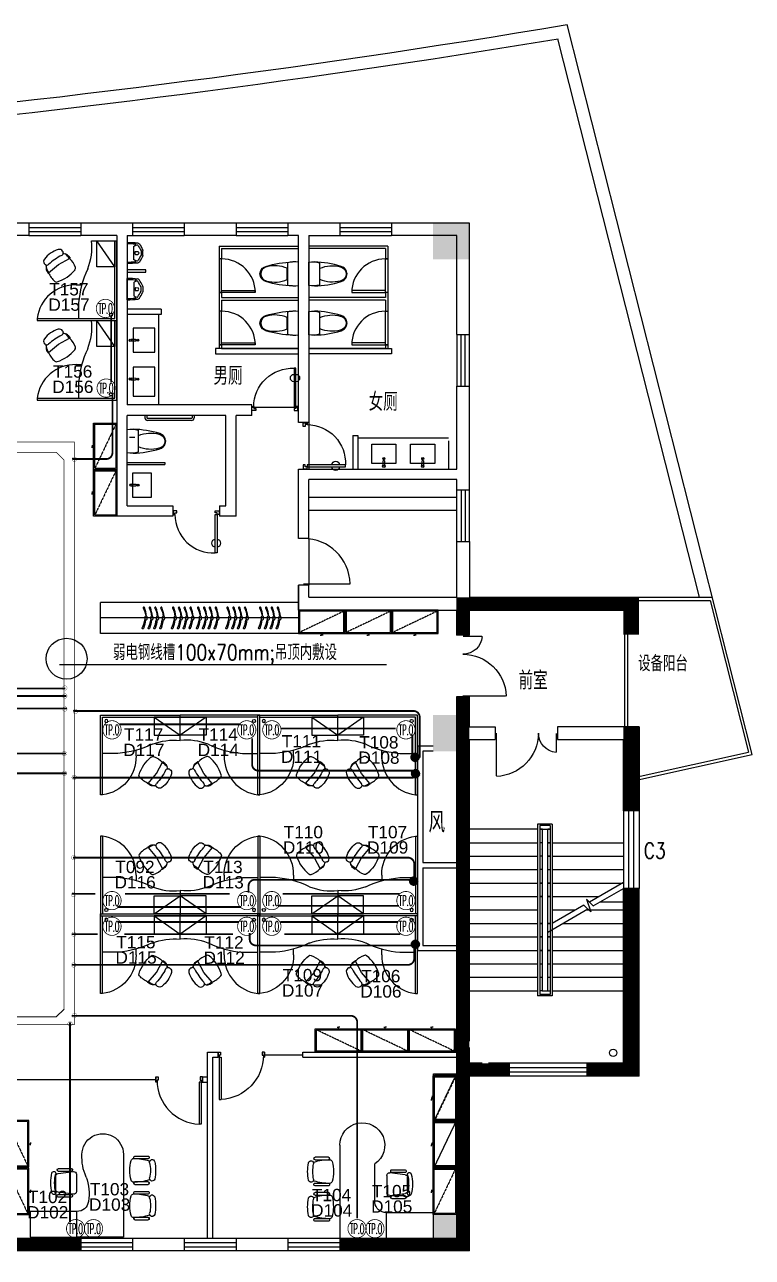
# Model space of a CAD drawing. Header units: millimetres. Extents: x 837 to 93978, y 508 to 34543.
# Drawn here: x 76286 to 93978, y 1707 to 31709 of the extents above; entities that cross this region are included whole.
import ezdxf
from ezdxf.enums import TextEntityAlignment as Align

# ---------------------------------------------------------------- set-up
doc = ezdxf.new("R2010")
doc.units = ezdxf.units.MM
doc.linetypes.add('ACAD_ISO04W100', pattern=[30.5, 24, -3, 0.5, -3])
doc.linetypes.add('DASH', pattern=[0.35, 0.25, -0.1])
for name, color, linetype in [('B-DESK', 8, 'Continuous'), ('F-fur', 8, 'Continuous'), ('PDS-V', 3, 'Continuous'), ('WINDOW', 8, 'Continuous'), ('WINDOW_TEXT', 8, 'Continuous'), ('图层1', 8, 'Continuous'), ('图层2', 8, 'Continuous'), ('图层4', 8, 'Continuous'), ('电气设备', 4, 'Continuous'), ('电气连接线', 4, 'Continuous')]:
    doc.layers.add(name, color=color, linetype=linetype)
doc.styles.add('-宋体', font='romanc.shx', dxfattribs={"width": 0.8, "bigfont": 'hzfs3.shx'})
doc.styles.add('ARIAL', font='ARIAL.TTF')
doc.styles.add('IDQSTYLE', font='romanc.shx', dxfattribs={"width": 0.7, "bigfont": 'hzfs3.shx'})
doc.styles.add('SIMPLEX', font='SIMPLEX.SHX')

# ---------------------------------------------------------------- blocks, each defined once
blk = doc.blocks.new('A$C63C96F4B')
at = {"layer": '图层1'}
for p in [(424, 480), (450, 450), (476, 480)]:
    blk.add_line(p, (450, 480), dxfattribs=at)
at = {"layer": '图层1', "color": 8, "linetype": 'DASH', "ltscale": 0.5}
blk.add_line((880, 20), (20, 430), dxfattribs=at)
at = {"layer": '图层1'}
blk.add_lwpolyline([(0, 450), (900, 450), (900, 0), (0, 0)], close=True, dxfattribs=at)
at = {"layer": '图层1', "color": 8, "linetype": 'DASH', "ltscale": 0.5}
blk.add_lwpolyline([(20, 430), (880, 430), (880, 20), (20, 20)], close=True, dxfattribs=at)
blk = doc.blocks.new('A$C2497704E')
at = {"layer": '图层2'}
blk.add_blockref('A$C63C96F4B', (0, 0), dxfattribs=at)
blk = doc.blocks.new('A$C10FB1B64')
at = {"layer": 'F-fur'}
for p, q in [((40, 1540), (0, 1540)), ((0, 1540), (0, 0)), ((40, 1540), (40, 40)), ((965, 1360), (916, 1325)), ((921, 1319), (1083, 1131)), ((1083, 1131), (1199, 913)), ((340, 740), (40, 740)), ((690, 790), (690, 681)), ((1254, 939), (1203, 906)), ((1540, 490), (1540, 0)), ((1040, 40), (1540, 390)), ((40, 40), (1540, 40)), ((0, 0), (1540, 0))]:
    blk.add_line(p, q, dxfattribs=at)
blk.add_lwpolyline([(1540, 390), (1540, 40), (1040, 40), (1040, 390)], close=True, dxfattribs=at)
blk.add_circle((115, 115), 30, dxfattribs=at)
for centre, radius, start, end in [((-52, 804), 742, 358.9358, 82.8929), ((227, -991), 1734, 63.6429, 86.2684), ((1422, 1658), 1174, 248.814, 275.7904)]:
    blk.add_arc(centre, radius, start, end, dxfattribs=at)
for centre, major_axis, start_param, end_param in [((787, 1169), (-30.2, 30.2), 0.086926, 1.163311), ((1079, 927), (-298, 298), -0.403049, 0.092097), ((923, 1322), (-5.14, 5.14), 0.308697, 1.430486), ((926, 1301), (-12.5, 12.5), -1.301454, -0.54503), ((1063, 1191), (-127, 127), -0.635982, 0.056251), ((1020, 1195), (-123, 123), -0.963916, -0.461556), ((1058, 1386), (14.8, 14.8), 3.597668, 3.80544), ((1055, 1390), (-17.6, 17.6), 2.376726, 2.802782), ((1050, 1406), (-29.2, 29.2), 2.757139, 3.432729), ((1121, 1355), (-35.2, 35.2), 0.395613, 1.540845), ((161, 500), (874, 874), 5.972474, 6.224567), ((1082, 1390), (-3.92, 3.92), 3.282962, 4.531988), ((1144, 1341), (-53.3, 53.3), -0.160476, 0.062201), ((1143, 1336), (55.9, 55.9), 0.164484, 1.361381), ((835, 962), (399, 399), 5.806759, 6.390282), ((1438, 1374), (-513, 513), 1.094972, 1.677291), ((1131, 1091), (127, 127), 4.286808, 4.979041), ((1120, 1050), (-123, 123), 3.233819, 3.736179), ((1305, 1086), (-35.2, 35.2), 1.231418, 2.37665), ((1312, 1016), (14.8, 14.8), 2.108416, 2.316187), ((1315, 1012), (17.6, 17.6), 1.540277, 1.966334), ((1327, 1001), (-29.2, 29.2), -0.660466, 0.015124), ((1324, 1037), (3.92, 3.92), 6.094257, 7.343283), ((1301, 1112), (-53.3, 53.3), 2.710062, 2.932738), ((1296, 1113), (-55.9, 55.9), 2.981679, 4.178576), ((1012, 842), (30.2, 30.2), 3.179511, 4.25637), ((891, 1201), (-298, 298), 2.680166, 3.175312), ((1203, 913), (-5.14, 5.14), 1.341777, 2.463566), ((1185, 923), (12.5, 12.5), 4.888089, 5.644514)]:
    blk.add_ellipse(centre, major_axis=major_axis, ratio=1, start_param=start_param, end_param=end_param, dxfattribs=at)
blk = doc.blocks.new('A$C5CB8435B')
at = {"layer": '图层1'}
for p, q in [((1799, 1801), (1800, 1)), ((1123, 694), (1122, 1441)), ((1998, 1538), (1998, 1548)), ((2018, 1568), (2278, 1568)), ((2278, 1518), (2018, 1518)), ((2298, 1548), (2298, 1538)), ((518, 1305), (518, 1295)), ((537, 1231), (837, 1268)), ((798, 1325), (538, 1325)), ((538, 1275), (798, 1275)), ((818, 1295), (818, 1305)), ((893, 1219), (893, 882)), ((493, 919), (493, 1181)), ((1998, 1048), (1998, 1038)), ((2278, 1068), (2018, 1068)), ((2018, 1018), (2278, 1018)), ((2298, 1038), (2298, 1048)), ((518, 795), (518, 805)), ((837, 832), (537, 870)), ((538, 825), (798, 825)), ((798, 775), (538, 775)), ((818, 805), (818, 795)), ((1998, 855), (1998, 865)), ((2018, 885), (2278, 885)), ((2278, 835), (2018, 835)), ((2298, 865), (2298, 855)), ((900, 501), (0, 500)), ((0, 500), (0, 0)), ((900, 1), (900, 501)), ((900, 1), (900, 501)), ((900, 1), (900, 501)), ((1999, 365), (1999, 355)), ((2279, 385), (2019, 385)), ((2019, 335), (2279, 335)), ((2299, 355), (2299, 365)), ((0, 0), (900, 1)), ((1800, 1), (900, 1))]:
    blk.add_line(p, q, dxfattribs=at)
for centre, radius, start, end in [((1365, 1801), 434, 0, 235.9859), ((2698, 1293), 775, 165.7287, 194.3399), ((1996, 1472), 50, 91.1076, 165.7287), ((2012, 603), 919, 72.0105, 91.1076), ((2018, 1548), 20, 90.0343, 180.0343), ((2018, 1538), 20, 180.0343, 270.0343), ((2278, 1548), 20, 0.0343, 90.0343), ((2278, 1538), 20, 270.0343, 0.0343), ((2281, 1429), 50, 56.9117, 72.0105), ((2354, 1450), 50, 12.1695, 192.1695), ((1620, 1292), 700, 347.8991, 12.1695), ((1620, 1292), 800, 347.8991, 12.1695), ((1171, 1051), 775, 165.5568, 194.5118), ((457, 1235), 37.5, 345.5568, 165.5568), ((1171, 1051), 700, 165.5568, 194.5118), ((543, 1181), 50, 97.1593, 180.0343), ((538, 1305), 20, 90.0343, 180.0343), ((538, 1295), 20, 180.0343, 270.0343), ((798, 1305), 20, 0.0343, 90.0343), ((798, 1295), 20, 270.0343, 0.0343), ((843, 1219), 50, 0.0343, 97.1593), ((1996, 1113), 50, 194.3399, 268.9611), ((2011, 1983), 919, 268.9611, 288.0581), ((2018, 1048), 20, 90.0343, 180.0343), ((2018, 1038), 20, 180.0343, 270.0343), ((2278, 1048), 20, 0.0343, 90.0343), ((2278, 1038), 20, 270.0343, 0.0343), ((2281, 1156), 50, 288.0581, 303.1569), ((2354, 1135), 50, 167.8991, 347.8991), ((457, 866), 37.5, 194.5118, 14.5118), ((543, 919), 50, 180.0343, 262.9093), ((538, 805), 20, 90.0343, 180.0343), ((538, 795), 20, 180.0343, 270.0343), ((798, 805), 20, 0.0343, 90.0343), ((798, 795), 20, 270.0343, 0.0343), ((843, 882), 50, 262.9093, 0.0343), ((2699, 610), 775, 165.7287, 194.3399), ((1996, 789), 50, 91.1076, 165.7287), ((2013, -80), 919, 72.0105, 91.1076), ((2018, 865), 20, 90.0343, 180.0343), ((2018, 855), 20, 180.0343, 270.0343), ((2278, 865), 20, 0.0343, 90.0343), ((2278, 855), 20, 270.0343, 0.0343), ((2281, 747), 50, 56.9117, 72.0105), ((2354, 768), 50, 12.1695, 192.1695), ((1621, 610), 700, 347.8991, 12.1695), ((1621, 610), 800, 347.8991, 12.1695), ((910, 714), 214, 267.2845, 354.4997), ((1996, 431), 50, 194.3399, 268.9611), ((2012, 1300), 919, 268.9611, 288.0581), ((2019, 365), 20, 90.0343, 180.0343), ((2019, 355), 20, 180.0343, 270.0343), ((2279, 365), 20, 0.0343, 90.0343), ((2279, 355), 20, 270.0343, 0.0343), ((2281, 473), 50, 288.0581, 303.1569), ((2354, 452), 50, 167.8991, 347.8991)]:
    blk.add_arc(centre, radius, start, end, dxfattribs=at)
blk = doc.blocks.new('A$C49FA00D0')
at = {"layer": '图层4'}
for p, q in [((22, 100), (22, 915)), ((22, 915), (62, 915)), ((62, 100), (62, 914)), ((22, 100), (62, 100))]:
    blk.add_line(p, q, dxfattribs=at)
for points in [[(0, 0), (45, 0), (45, 60), (22, 60), (22, 100), (0, 100), (0, 0), (0, 100)], [(900, 0), (855, 0), (855, 60), (877, 60), (877, 100), (900, 100), (900, 0), (900, 100)]]:
    blk.add_lwpolyline(points, close=True, dxfattribs=at)
at = {"layer": '图层4', "color": 8}
blk.add_arc((22, 60), 855, 0, 87.3185, dxfattribs=at)
blk = doc.blocks.new('A$C170833A6')
at = {"layer": '图层1'}
for p, q in [((1500, 1503), (1501, 2403)), ((1501, 2403), (2001, 2403)), ((2001, 2403), (2000, 1503)), ((1082, 1910), (820, 1910)), ((676, 1605), (676, 1865)), ((696, 1885), (706, 1885)), ((726, 1865), (726, 1605)), ((770, 1866), (733, 1566)), ((1169, 1566), (1131, 1866)), ((1176, 1865), (1176, 1605)), ((1206, 1885), (1196, 1885)), ((1226, 1605), (1226, 1865)), ((706, 1585), (696, 1585)), ((782, 1510), (1119, 1510)), ((1196, 1585), (1206, 1585)), ((2000, 1503), (1500, 1503)), ((2000, 1503), (1500, 1503)), ((2000, 1503), (1500, 1503)), ((2000, 603), (2000, 1503)), ((400, 604), (2000, 603)), ((433, 385), (433, 125)), ((463, 405), (453, 405)), ((483, 125), (483, 385)), ((933, 125), (933, 385)), ((953, 405), (963, 405)), ((983, 385), (983, 125)), ((1116, 385), (1116, 125)), ((1146, 405), (1136, 405)), ((1166, 125), (1166, 385)), ((1616, 124), (1616, 384)), ((1636, 404), (1646, 404)), ((1666, 384), (1666, 124)), ((453, 105), (463, 105)), ((963, 105), (953, 105)), ((1136, 105), (1146, 105)), ((1646, 104), (1636, 104))]:
    blk.add_line(p, q, dxfattribs=at)
for centre, radius, start, end in [((766, 1946), 37.5, 104.4432, 284.4432), ((950, 1232), 775, 75.4882, 104.4432), ((820, 1860), 50, 89.9657, 172.8407), ((950, 1232), 700, 75.4882, 104.4432), ((1082, 1860), 50, 7.0907, 89.9657), ((1135, 1946), 37.5, 255.4882, 75.4882), ((696, 1865), 20, 89.9657, 179.9657), ((706, 1865), 20, 359.9657, 89.9657), ((1196, 1865), 20, 89.9657, 179.9657), ((1206, 1865), 20, 359.9657, 89.9657), ((696, 1605), 20, 179.9657, 269.9657), ((706, 1605), 20, 269.9657, 359.9657), ((782, 1560), 50, 172.8407, 269.9657), ((1119, 1560), 50, 269.9657, 7.0907), ((1196, 1605), 20, 179.9657, 269.9657), ((1206, 1605), 20, 269.9657, 359.9657), ((1287, 1493), 214, 275.5003, 2.7155), ((400, 1004), 400, 89.9657, 269.9657), ((447, 421), 984, 66.6557, 92.7458), ((1153, 2160), 894, 249.3345, 279.9673), ((708, -295), 775, 75.6601, 104.2713), ((1391, -296), 775, 75.6601, 104.2713), ((453, 385), 20, 89.9657, 179.9657), ((463, 385), 20, 359.9657, 89.9657), ((529, 407), 50, 104.2713, 178.8924), ((1398, 391), 919, 178.8924, 197.9895), ((18, 392), 919, 341.9419, 1.0389), ((887, 407), 50, 1.0389, 75.6601), ((953, 385), 20, 89.9657, 179.9657), ((963, 385), 20, 359.9657, 89.9657), ((1136, 385), 20, 89.9657, 179.9657), ((1146, 385), 20, 359.9657, 89.9657), ((1212, 407), 50, 104.2713, 178.8924), ((2081, 390), 919, 178.8924, 197.9895), ((701, 391), 919, 341.9419, 1.0389), ((1570, 407), 50, 1.0389, 75.6601), ((1636, 384), 20, 89.9657, 179.9657), ((1646, 384), 20, 359.9657, 89.9657), ((453, 125), 20, 179.9657, 269.9657), ((463, 125), 20, 269.9657, 359.9657), ((550, 49), 50, 77.8305, 257.8305), ((572, 122), 50, 197.9895, 213.0883), ((709, 783), 800, 257.8305, 282.1009), ((709, 783), 700, 257.8305, 282.1009), ((866, 49), 50, 282.1009, 102.1009), ((845, 122), 50, 326.8431, 341.9419), ((953, 125), 20, 179.9657, 269.9657), ((963, 125), 20, 269.9657, 359.9657), ((1136, 125), 20, 179.9657, 269.9657), ((1146, 125), 20, 269.9657, 359.9657), ((1233, 49), 50, 77.8305, 257.8305), ((1254, 122), 50, 197.9895, 213.0883), ((1391, 782), 800, 257.8305, 282.1009), ((1391, 782), 700, 257.8305, 282.1009), ((1549, 49), 50, 282.1009, 102.1009), ((1528, 122), 50, 326.8431, 341.9419), ((1636, 124), 20, 179.9657, 269.9657), ((1646, 124), 20, 269.9657, 359.9657)]:
    blk.add_arc(centre, radius, start, end, dxfattribs=at)
blk = doc.blocks.new('_FZH')
blk.add_solid([(-0.5, -0.5), (0.5, -0.5), (-0.5, 0.5), (0.5, 0.5)])
blk = doc.blocks.new('A$C6BF76EEF')
at = {"layer": 'B-DESK', "color": 8, "ltscale": 3}
for points in [[(175, 32, -0.057952), (8, 72, -1.08017), (19, 96, 0.102886), (172, 48, 0.821198)], [(243, 14, 0.057952), (410, 54, 1.08017), (399, 78, -0.102886), (246, 30, -0.821198)]]:
    blk.add_lwpolyline(points, format="xyb", dxfattribs=at)
blk.add_lwpolyline([(247, 24, 0.144333), (244, 33, 0.107177), (236, 42, 0.077818), (224, 47, 0.065016), (209, 49, 0.065016), (194, 47, 0.077818), (182, 42, 0.107177), (173, 33, 0.144333), (171, 24, 0.144333), (173, 16, 0.107177), (182, 7, 0.077818), (194, 2, 0.065016), (209, 0, 0.065016), (224, 2, 0.077818), (236, 7, 0.107177), (244, 16, 0.144333)], format="xyb", close=True, dxfattribs=at)
blk = doc.blocks.new('_WBLK')
for p, q in [((-0.5, 0.5), (0.5, 0.5)), ((0.5, 0.167), (-0.5, 0.167)), ((0.5, -0.167), (-0.5, -0.167)), ((-0.5, -0.5), (0.5, -0.5))]:
    blk.add_line(p, q)
at = {"layer": 'WINDOW_TEXT', "style": 'SIMPLEX', "flags": 9}
blk.add_attdef('A', text='', height=1, dxfattribs=at).set_placement((0, 1.5), align=Align.MIDDLE)
blk = doc.blocks.new('M_B0OPK')
for p, q in [((-0.5, 0.5), (0.5, 0.5)), ((0.5, 0.167), (-0.5, 0.167)), ((0.5, -0.167), (-0.5, -0.167)), ((-0.5, -0.5), (0.5, -0.5))]:
    blk.add_line(p, q)
blk = doc.blocks.new('M_A22TIB')
for p, q in [((-0.449, 0.076), (-0.449, 0.898)), ((-0.449, 0.898), (-0.408, 0.898)), ((-0.408, 0.898), (-0.408, 0.076)), ((-0.49, 0.076), (-0.449, 0.076)), ((-0.49, -0.006), (-0.49, 0.076)), ((-0.449, 0.076), (-0.449, 0.035)), ((-0.408, 0.076), (-0.449, 0.076)), ((-0.449, 0.035), (-0.408, 0.035)), ((-0.408, 0.035), (-0.408, -0.006)), ((0.455, 0.035), (0.414, 0.035)), ((0.414, 0.035), (0.414, -0.006)), ((0.496, 0.076), (0.455, 0.076)), ((0.455, 0.076), (0.455, 0.035)), ((0.496, -0.006), (0.496, 0.076)), ((-0.408, -0.006), (-0.49, -0.006)), ((-0.49, -0.006), (-0.49, -0.006)), ((0.414, -0.006), (0.496, -0.006)), ((0.496, -0.006), (0.496, -0.006))]:
    blk.add_line(p, q)
for centre, radius, start, end in [((-0.367, 0.077), 0.822, 359.9283, 92.866), ((-0.449, 0.689), 0.0791, 90, 270), ((-0.408, 0.689), 0.0791, 270, 90)]:
    blk.add_arc(centre, radius, start, end)
blk = doc.blocks.new('wc-05')
at = {"color": 0, "linetype": 'ByBlock'}
blk.add_lwpolyline([(-214, -207), (-226, -155), (-231, -105), (-231, -51), (-226, 0), (226, 0), (231, -51), (231, -105), (226, -155), (214, -207)], close=True, dxfattribs=at)
blk.add_lwpolyline([(-231, -112, 0.070038), (-147, -625, 0.232247), (-46, -732, 0.1804), (46, -732, 0.232247), (147, -625, 0.070038), (231, -112, 0.070038)], format="xyb", dxfattribs=at)
at = {"color": 8, "linetype": 'ByBlock'}
blk.add_lwpolyline([(-90, -689, -0.140878), (-137, -610, -0.164674), (-110, -216), (110, -216, -0.164674), (137, -610, -0.140878), (90, -689, -0.39538)], format="xyb", close=True, dxfattribs=at)
blk = doc.blocks.new('urn-02')
at = {"color": 0, "linetype": 'ByBlock'}
for p, q in [((-206, 0), (206, 0)), ((-140, -146), (-132, -130)), ((128, -127), (-128, -127)), ((140, -146), (132, -130)), ((50, -298), (-50, -298))]:
    blk.add_line(p, q, dxfattribs=at)
at = {"color": 8, "linetype": 'ByBlock'}
for p, q in [((-166, -158), (-142, -148)), ((-29, -159), (-28, -203)), ((29, -159), (28, -203)), ((166, -158), (142, -148)), ((-38, -265), (38, -265))]:
    blk.add_line(p, q, dxfattribs=at)
at = {"color": 0, "linetype": 'ByBlock'}
for centre, radius, start, end in [((1699, 9), 1905, 180.271, 186.2904), ((-1699, 9), 1905, 353.7097, 359.729), ((-151, -195), 44.4, 120.5663, 236.8705), ((450, 725), 1143, 236.8705, 243.1145), ((-128, -132), 4.75, 90, 154.0016), ((-450, 725), 1143, 296.8856, 303.1295), ((128, -132), 4.75, 25.9986, 90), ((151, -195), 44.5, 303.1296, 59.4337), ((-50, -260), 38.1, 243.1145, 269.9997), ((50, -260), 38.1, 270.0003, 296.8855)]:
    blk.add_arc(centre, radius, start, end, dxfattribs=at)
at = {"color": 8, "linetype": 'ByBlock'}
for centre, radius, start, end in [((1723, 9), 1905, 180.271, 184.8768), ((-1723, 9), 1905, 355.1232, 359.729), ((-169, -152), 6.35, 184.8774, 293.2496), ((-80, -193), 76.2, 141.7813, 180.09), ((-147, -193), 9.52, 179.1569, 237.0894), ((469, 758), 1143, 237.0895, 243.4246), ((-22, -158), 6.35, 100.7457, 193.195), ((-22, -204), 6.35, 172.7012, 226.4108), ((0, -181), 38.1, 226.411, 313.589), ((0, -276), 127, 79.2548, 100.7451), ((22, -158), 6.35, 346.805, 79.2543), ((22, -204), 6.35, 313.5892, 7.2935), ((-469, 758), 1143, 296.5754, 302.9105), ((80, -193), 76.2, 359.643, 38.2187), ((147, -193), 9.52, 302.9104, 358.7066), ((169, -152), 6.35, 246.75, 355.1226), ((-38, -256), 9.53, 243.4245, 269.9994), ((38, -256), 9.52, 270.0006, 296.5755)]:
    blk.add_arc(centre, radius, start, end, dxfattribs=at)
blk = doc.blocks.new('M_A2ZXL')
blk.add_line((-0.472, 0), (-0.472, -1))
blk.add_arc((-0.5, 0), 1, 271.6231, 0)
blk = doc.blocks.new('M_A17ORW')
at = {"const_width": 0.02}
for points in [[(-0.481, -0.001), (-0.481, -0.308)], [(0.481, 0.001), (0.481, -0.691)]]:
    blk.add_lwpolyline(points, dxfattribs=at)
for centre, radius, start, end in [((-0.501, -0.003), 0.307, 274.2492, 0.2101), ((0.505, 0.002), 0.699, 180.2762, 268.0603)]:
    blk.add_arc(centre, radius, start, end)
blk = doc.blocks.new('sczn1')
at = {"layer": '电气设备', "const_width": 15}
for points in [[(-99, 97, -1), (254, 97, -1.674875)], [(-99, 97, 1), (254, 97, 1.674875)]]:
    blk.add_lwpolyline(points, format="xyb", dxfattribs=at)
at = {"layer": '电气设备', "style": 'IDQSTYLE', "width": 0.4}
blk.add_text('TP.O', height=200, dxfattribs=at).set_placement((-58, -5))
blk = doc.blocks.new('Scz4')
at = {"layer": '电气设备'}
for p, q in [((-74, -17), (10, 67)), ((-73, -35), (28, 65)), ((-71, 5), (-12, 64)), ((-68, -50), (42, 61)), ((-62, -62), (55, 54)), ((-54, -74), (66, 46)), ((-44, -83), (76, 37)), ((-33, -91), (84, 25)), ((-20, -97), (90, 12)), ((-5, -102), (94, -3)), ((13, -103), (96, -20)), ((36, -99), (92, -43))]:
    blk.add_line(p, q, dxfattribs=at)
at = {"layer": '电气设备', "const_width": 10}
blk.add_lwpolyline([(11, 67, -0.198912), (71, 42, -0.198912), (96, -18, -0.198912), (71, -78, -0.198912), (11, -103, -0.198912), (-49, -78, -0.198912), (-74, -18, -0.198912), (-49, 42, -0.198912)], format="xyb", close=True, dxfattribs=at)

msp = doc.modelspace()

# ---------------------------------------------------------------- linework, layer by layer
at = {"layer": 'PDS-V'}
msp.add_line((77129, 16137), (85087, 16137), dxfattribs=at)
msp.add_circle((77304, 16276), 498, dxfattribs=at)
at = {"layer": 'WINDOW'}
for p, q in [((93978, 13949), (89478, 31709)), ((92698, 17772), (89253, 31365)), ((76388, 26875), (75128, 26875)), ((76388, 26875), (76388, 26573)), ((77648, 26875), (77648, 26573)), ((78908, 26875), (77648, 26875)), ((78908, 26875), (78908, 26573)), ((81428, 26875), (80168, 26875)), ((80168, 26875), (80168, 26573)), ((81428, 26875), (81428, 26573)), ((83948, 26875), (82688, 26875)), ((82688, 26875), (82688, 26573)), ((83948, 26875), (83948, 26573)), ((85208, 26875), (85208, 26573)), ((87098, 26875), (85208, 26875)), ((87098, 24166), (87098, 26875)), ((76388, 26573), (75128, 26573)), ((78530, 26573), (77648, 26573)), ((78530, 26573), (78530, 19743)), ((78782, 26573), (78782, 22452)), ((78782, 26573), (78908, 26573)), ((81428, 26573), (80168, 26573)), ((82940, 26573), (82688, 26573)), ((82940, 22024), (82940, 26573)), ((83192, 26573), (83948, 26573)), ((83192, 26573), (83192, 22024)), ((86795, 26573), (85208, 26573)), ((86795, 24166), (86795, 26573)), ((81012, 26321), (82940, 26321)), ((81012, 26321), (81012, 26006)), ((81075, 26258), (82940, 26258)), ((81075, 26258), (81075, 26006)), ((85119, 26321), (83192, 26321)), ((85056, 26258), (83192, 26258)), ((85056, 26258), (85056, 26006)), ((85119, 26321), (85119, 26006)), ((81075, 26006), (81012, 26006)), ((85119, 26006), (85056, 26006)), ((81075, 25187), (81012, 25187)), ((81012, 25187), (81012, 24734)), ((81075, 25187), (81075, 25070)), ((81075, 25070), (82940, 25070)), ((81075, 25007), (81075, 24734)), ((81075, 25007), (82940, 25007)), ((85056, 25070), (83192, 25070)), ((85056, 25007), (83192, 25007)), ((85056, 25187), (85056, 25070)), ((85119, 25187), (85056, 25187)), ((85056, 25007), (85056, 24734)), ((85119, 25187), (85119, 24734)), ((79601, 24783), (78782, 24783)), ((79601, 24657), (78782, 24657)), ((79538, 24657), (79538, 22452)), ((79601, 24783), (79601, 24657)), ((81075, 24734), (81012, 24734)), ((85056, 24734), (85119, 24734)), ((78984, 24045), (78878, 24046)), ((78878, 24010), (78984, 24012)), ((86795, 24166), (87098, 24166)), ((80924, 23826), (80924, 23700)), ((82940, 23826), (80924, 23826)), ((81012, 23915), (81012, 23826)), ((81075, 23915), (81012, 23915)), ((81075, 23915), (81075, 23826)), ((81075, 23826), (82940, 23826)), ((83192, 23826), (85208, 23826)), ((85056, 23826), (83192, 23826)), ((85056, 23915), (85056, 23826)), ((85056, 23915), (85119, 23915)), ((85119, 23915), (85119, 23826)), ((85208, 23826), (85208, 23700)), ((80924, 23700), (82940, 23700)), ((85208, 23700), (83192, 23700)), ((78984, 23100), (78878, 23101)), ((78878, 23065), (78984, 23067)), ((86795, 20890), (86795, 22906)), ((86795, 22906), (87098, 22906)), ((87098, 20260), (87098, 22906)), ((81806, 22452), (78782, 22452)), ((81806, 22200), (81806, 22452)), ((81806, 22402), (82940, 22402)), ((81176, 22200), (78782, 22200)), ((78782, 19995), (78782, 22200)), ((79210, 22200), (79210, 22137)), ((79260, 22200), (79260, 22137)), ((80344, 22125), (79273, 22125)), ((80344, 22074), (79273, 22074)), ((80357, 22200), (80357, 22137)), ((80407, 22200), (80407, 22137)), ((81176, 19995), (81176, 22200)), ((81428, 19743), (81428, 22200)), ((81806, 22200), (81428, 22200)), ((83192, 22024), (82940, 22024)), ((83192, 22024), (83192, 20890)), ((78962, 21659), (78836, 21659)), ((84262, 21709), (84388, 21709)), ((84262, 21709), (84262, 20890)), ((84388, 21709), (84388, 20890)), ((86593, 21646), (84388, 21646)), ((84388, 21583), (84388, 20890)), ((86593, 21583), (86593, 20890)), ((78782, 21054), (79693, 21054)), ((78782, 21003), (79693, 21003)), ((79693, 21054), (79693, 21003)), ((85001, 20986), (85003, 21092)), ((85035, 21092), (85037, 20986)), ((85946, 20986), (85948, 21092)), ((85980, 21092), (85982, 20986)), ((82940, 19202), (82940, 20890)), ((82940, 20890), (86795, 20890)), ((78988, 20519), (78882, 20520)), ((78882, 20484), (78988, 20486)), ((83192, 19202), (83192, 20638)), ((86795, 20638), (83192, 20638)), ((86795, 20260), (86795, 20638)), ((86795, 20197), (83192, 20197)), ((86796, 20386), (87099, 20386)), ((78782, 19995), (79890, 19995)), ((79890, 19995), (79890, 19743)), ((81024, 19995), (81024, 19743)), ((81024, 19995), (81176, 19995)), ((86795, 19882), (83192, 19882)), ((79890, 19743), (78530, 19743)), ((81428, 19743), (81024, 19743)), ((83192, 19202), (82940, 19202)), ((83192, 19202), (83192, 18068)), ((86795, 17772), (86795, 19126)), ((86796, 19126), (87100, 19126)), ((87100, 19126), (87100, 17772)), ((82940, 18068), (82940, 16890)), ((82940, 17457), (82940, 18068)), ((83192, 18068), (82940, 18068)), ((83192, 17772), (83192, 18068)), ((83192, 17772), (86795, 17772)), ((87098, 17772), (91004, 17772)), ((91004, 17457), (91004, 17772)), ((91004, 17772), (93010, 17772)), ((78126, 16890), (78126, 17646)), ((82940, 17646), (78126, 17646)), ((82940, 17457), (86795, 17457)), ((86783, 17463), (86783, 16850)), ((86795, 16850), (86795, 17457)), ((87098, 17457), (91004, 17457)), ((87098, 16850), (87098, 17457)), ((90872, 17457), (90872, 14615)), ((90947, 17457), (90947, 14615)), ((91004, 17696), (92951, 17696)), ((92951, 17696), (93886, 14005)), ((82940, 17268), (78126, 17268)), ((82940, 16890), (78126, 16890)), ((87098, 16850), (86783, 16850)), ((86783, 15346), (86783, 1927)), ((87098, 15346), (86783, 15346)), ((87098, 14615), (87098, 15346)), ((87098, 14615), (87728, 14615)), ((87728, 14615), (87728, 14313)), ((89240, 14615), (89240, 14313)), ((91224, 14615), (89240, 14615)), ((91224, 14615), (91224, 12574)), ((86216, 14149), (85838, 14149)), ((85838, 14149), (85838, 9172)), ((87098, 6967), (87098, 14313)), ((87098, 14313), (87728, 14313)), ((89240, 14313), (90846, 14313)), ((90846, 12574), (90846, 14313)), ((86216, 14023), (85964, 14023)), ((85964, 14023), (85964, 11314)), ((91176, 13404), (93886, 14005)), ((91193, 13330), (93978, 13949)), ((91161, 13508), (91143, 13503)), ((91161, 13508), (91143, 13503)), ((91161, 13508), (91143, 13503)), ((91161, 13508), (91143, 13503)), ((91224, 12574), (90846, 12574)), ((88758, 12127), (87098, 12127)), ((89111, 12253), (88758, 12253)), ((88758, 12253), (88758, 8069)), ((89061, 12215), (88809, 12215)), ((88809, 12215), (88809, 8107)), ((88809, 12127), (89061, 12127)), ((88877, 12127), (88809, 12127)), ((88872, 12127), (88872, 8195)), ((88998, 12127), (88998, 8195)), ((89061, 12127), (89003, 12127)), ((89061, 12215), (89061, 8107)), ((89111, 12253), (89111, 8069)), ((87098, 11799), (88758, 11799)), ((88872, 11799), (88809, 11799)), ((89061, 11799), (88998, 11799)), ((89003, 11799), (89061, 11799)), ((89111, 11799), (90846, 11799)), ((87098, 11472), (88758, 11472)), ((88872, 11471), (88809, 11471)), ((89061, 11471), (88998, 11471)), ((89003, 11472), (89061, 11472)), ((89111, 11472), (90846, 11472)), ((85964, 11314), (86795, 11314)), ((85964, 11188), (85964, 9298)), ((85964, 11188), (85964, 9298)), ((85964, 11188), (86783, 11188)), ((87098, 11144), (88758, 11144)), ((88872, 11144), (88809, 11144)), ((89003, 11144), (89061, 11144)), ((89111, 11144), (90846, 11144)), ((87098, 10816), (88758, 10816)), ((88809, 10816), (88872, 10816)), ((88872, 10816), (88809, 10816)), ((89061, 10816), (88998, 10816)), ((89003, 10816), (89061, 10816)), ((89111, 10816), (90818, 10816)), ((90846, 10832), (90019, 10355)), ((90112, 10263), (90846, 10687)), ((91224, 10684), (90846, 10684)), ((90846, 6432), (90846, 10684)), ((91224, 6117), (91224, 10684)), ((87098, 10489), (88758, 10489)), ((88809, 10489), (88872, 10489)), ((88872, 10489), (88809, 10489)), ((89061, 10489), (88998, 10489)), ((89003, 10489), (89061, 10489)), ((89111, 10489), (90251, 10489)), ((89885, 10278), (89111, 9831)), ((90053, 10113), (89885, 10278)), ((89944, 10428), (90053, 10113)), ((90112, 10263), (89944, 10428)), ((90285, 10363), (90846, 10363)), ((87098, 10161), (88758, 10161)), ((89003, 9623), (89979, 10186)), ((89111, 10161), (89683, 10161)), ((89935, 10161), (90846, 10161)), ((87098, 9834), (88758, 9834)), ((88809, 9834), (88872, 9834)), ((88872, 9833), (88809, 9833)), ((89061, 9833), (88998, 9833)), ((89003, 9834), (89061, 9834)), ((89111, 9834), (89116, 9834)), ((89368, 9834), (90846, 9834)), ((87098, 9506), (88758, 9506)), ((88809, 9506), (88872, 9506)), ((88872, 9506), (88809, 9506)), ((89061, 9506), (88998, 9506)), ((89003, 9506), (89061, 9506)), ((89111, 9506), (90846, 9506)), ((85838, 9172), (86805, 9172)), ((85964, 9298), (86783, 9298)), ((87098, 9178), (88758, 9178)), ((88809, 9178), (88872, 9178)), ((88872, 9178), (88809, 9178)), ((89061, 9178), (88998, 9178)), ((89003, 9178), (89061, 9178)), ((89111, 9178), (90846, 9178)), ((87098, 8851), (88758, 8851)), ((88809, 8851), (88872, 8851)), ((88998, 8851), (89061, 8851)), ((89111, 8851), (90846, 8851)), ((87098, 8523), (88758, 8523)), ((88809, 8523), (88872, 8523)), ((88998, 8523), (89061, 8523)), ((89111, 8523), (90846, 8523)), ((87098, 8196), (88758, 8196)), ((88872, 8195), (88809, 8195)), ((89061, 8107), (88809, 8107)), ((88872, 8196), (89061, 8196)), ((89111, 8196), (90846, 8196)), ((89111, 8069), (88758, 8069)), ((80735, 6702), (80987, 6702)), ((80735, 2166), (80735, 6702)), ((80987, 6576), (80987, 6702)), ((82121, 6639), (83050, 6639)), ((83050, 6576), (83050, 6702)), ((83050, 6702), (86795, 6702)), ((87098, 1864), (87098, 6816)), ((80861, 6576), (80987, 6576)), ((80861, 2166), (80861, 6576)), ((83050, 6576), (86795, 6576)), ((87413, 6432), (87098, 6432)), ((88068, 6432), (87564, 6432)), ((88068, 6432), (88068, 6117)), ((89958, 6432), (89958, 6117)), ((90846, 6432), (89958, 6432)), ((75947, 6035), (79475, 6035)), ((80609, 6098), (80735, 6098)), ((80609, 5972), (80609, 6098)), ((88068, 6117), (87098, 6117)), ((91224, 6117), (89958, 6117)), ((80609, 5972), (80735, 5972)), ((77648, 2166), (75128, 2166)), ((77648, 2166), (77648, 1864)), ((80168, 2166), (78908, 2166)), ((78908, 2166), (78908, 1864)), ((80168, 2166), (80168, 1864)), ((82688, 2166), (81428, 2166)), ((81428, 2166), (81428, 1864)), ((82688, 2166), (82688, 1864)), ((86783, 2166), (83935, 2166)), ((83948, 2166), (83948, 1864)), ((86783, 2166), (83948, 2166)), ((77648, 1864), (75128, 1864)), ((80168, 1864), (78908, 1864)), ((82688, 1864), (81428, 1864)), ((87098, 1864), (83948, 1864))]:
    msp.add_line(p, q, dxfattribs=at)
for points in [[(81075, 25187), (81075, 26006), (81012, 26006), (81012, 25187)], [(85056, 25187), (85056, 26006), (85119, 26006), (85119, 25187)], [(79235, 25682), (79235, 25745), (78782, 25745), (78782, 25682)], [(81075, 25187), (81075, 25238), (81894, 25238), (81894, 25187)], [(85056, 25187), (85056, 25238), (84237, 25238), (84237, 25187)], [(81075, 23915), (81075, 24734), (81012, 24734), (81012, 23915)], [(85056, 23915), (85056, 24734), (85119, 24734), (85119, 23915)], [(78920, 24320), (78920, 23735), (79449, 23735), (79449, 24320)], [(81075, 23915), (81075, 23965), (81894, 23965), (81894, 23915)], [(85056, 23915), (85056, 23965), (84237, 23965), (84237, 23915)], [(78920, 23375), (78920, 22664), (79449, 22664), (79449, 23375)], [(85311, 21029), (84725, 21029), (84725, 21495), (85311, 21495)], [(86256, 21029), (85670, 21029), (85670, 21495), (86256, 21495)], [(78904, 20795), (78904, 20209), (79371, 20209), (79371, 20795)]]:
    msp.add_lwpolyline(points, close=True, dxfattribs=at)
for points, const_width in [([(86940, 16852), (86940, 17614), (91004, 17614)], 315), ([(91035, 16858), (91035, 17772)], 378), ([(86940, 1864), (86940, 15346)], 315), ([(91035, 12574), (91035, 14615)], 378), ([(91035, 6117), (91035, 10684)], 378), ([(87098, 6274), (88068, 6274)], 315), ([(89958, 6274), (91224, 6274)], 315), ([(75758, 2022), (77648, 2022)], 315), ([(87035, 2022), (83948, 2022)], 315)]:
    msp.add_lwpolyline(points, dxfattribs=dict(at, const_width=const_width))
for centre, radius in [((78854, 24028), 29.7), ((78854, 24028), 22.1), ((79037, 24028), 24.7), ((79037, 24028), 18.4), ((78854, 23083), 29.7), ((78854, 23083), 22.1), ((79037, 23083), 24.7), ((79037, 23083), 18.4), ((85019, 21146), 24.7), ((85019, 21146), 18.4), ((85964, 21146), 24.7), ((85964, 21146), 18.4), ((85019, 20963), 29.7), ((85019, 20963), 22.1), ((85964, 20963), 29.7), ((85964, 20963), 22.1), ((78871, 20502), 29.7), ((78871, 20502), 22.1), ((79042, 20502), 24.7), ((79042, 20502), 18.4), ((90594, 6684), 88.7)]:
    msp.add_circle(centre, radius, dxfattribs=at)
for centre, radius, start, end in [((47408, 283648), 255428, 270.53277, 279.48013), ((47408, 283648), 255730, 270.5999, 279.41776), ((81075, 25187), 819, 0, 90), ((85056, 25187), 819, 90, 180), ((81075, 23915), 819, 0, 90), ((85056, 23915), 819, 90, 180), ((78984, 24028), 16.4, 270, 90), ((78984, 23083), 16.4, 270, 90), ((79273, 22137), 63, 180, 270), ((79273, 22137), 12.6, 180, 270), ((80344, 22137), 63, 270, 0), ((80344, 22137), 12.6, 270, 0), ((85019, 21092), 16.4, 0, 180), ((85964, 21092), 16.4, 0, 180), ((78988, 20502), 16.4, 270, 90)]:
    msp.add_arc(centre, radius, start, end, dxfattribs=at)
at = {"layer": '电气设备', "linetype": 'ACAD_ISO04W100', "ltscale": 30, "const_width": 18.9}
msp.add_lwpolyline([(34461, 16646), (58601, 16646), (58601, 21111), (58790, 21300), (77054, 21300), (77243, 21111), (77243, 7750), (77054, 7561), (64577, 7561), (64577, 7372), (77495, 7372), (77495, 21552), (58790, 21552), (58601, 21741), (58601, 22437), (58223, 22437)], dxfattribs=at)
at = {"layer": '电气设备', "const_width": 5.67}
for points in [[(77437, 21131, -1), (77549, 21131, -1.674875)], [(77437, 21131, 1), (77549, 21131, 1.674875)], [(77205, 15562, -1), (77317, 15562, -1.674875)], [(77205, 15562, 1), (77317, 15562, 1.674875)], [(77205, 15369, -1), (77317, 15369, -1.674875)], [(77205, 15369, 1), (77317, 15369, 1.674875)], [(77205, 15053, -1), (77317, 15053, -1.674875)], [(77205, 15053, 1), (77317, 15053, 1.674875)], [(77460, 14992, -1), (77571, 14992, -1.674875)], [(77460, 14992, 1), (77571, 14992, 1.674875)], [(77197, 13970, -1), (77308, 13970, -1.674875)], [(77197, 13970, 1), (77308, 13970, 1.674875)], [(77200, 13489, -1), (77311, 13489, -1.674875)], [(77200, 13489, 1), (77311, 13489, 1.674875)], [(77434, 13387, -1), (77545, 13387, -1.674875)], [(77434, 13387, 1), (77545, 13387, 1.674875)], [(77425, 11438, -1), (77536, 11438, -1.674875)], [(77425, 11438, 1), (77536, 11438, 1.674875)], [(77416, 10534, -1), (77527, 10534, -1.674875)], [(77416, 10534, 1), (77527, 10534, 1.674875)], [(77425, 9569, -1), (77536, 9569, -1.674875)], [(77425, 9569, 1), (77536, 9569, 1.674875)], [(77425, 8822, -1), (77536, 8822, -1.674875)], [(77425, 8822, 1), (77536, 8822, 1.674875)], [(77440, 7595, -1), (77552, 7595, -1.674875)], [(77440, 7595, 1), (77552, 7595, 1.674875)], [(77335, 7389, -1), (77447, 7389, -1.674875)], [(77335, 7389, 1), (77447, 7389, 1.674875)]]:
    msp.add_lwpolyline(points, format="xyb", dxfattribs=at)
at = {"layer": '电气连接线'}
msp.add_line((77243, 7750), (77054, 7561), dxfattribs=at)
at = {"layer": '电气连接线', "const_width": 44.1}
for points in [[(78391, 24617), (78391, 23007)], [(76058, 15370), (77302, 15370)], [(76039, 15063), (77314, 15063)], [(81535, 14678), (78590, 14678)], [(85305, 14577), (82517, 14577)], [(85711, 14430), (85711, 13923)], [(76062, 13970), (77292, 13970)], [(85745, 13381), (77450, 13381)], [(78006, 10552), (77435, 10552)], [(81270, 10552), (78727, 10552)], [(85404, 10552), (82562, 10552)], [(81553, 10233), (78543, 10233)], [(85391, 10260), (82448, 10260)], [(81499, 9867), (78557, 9867)], [(85364, 9867), (82503, 9867)], [(78060, 9573), (77435, 9573)], [(81351, 9573), (78713, 9573)], [(85417, 9573), (82602, 9573)], [(77389, 2558), (77389, 7428)]]:
    msp.add_lwpolyline(points, dxfattribs=at)
for points in [[(78420, 22717), (78420, 21288, -0.414214), (78268, 21137), (77448, 21137)], [(75425, 15063), (75425, 15402, -0.414214), (75576, 15553), (77277, 15553)], [(85891, 13866), (85891, 14854, 0.414214), (85740, 15005), (77473, 15005)], [(85745, 13550), (81969, 13550, -0.414214), (81817, 13702), (81817, 14340)], [(75723, 13910), (75723, 13638, 0.414214), (75875, 13487), (77302, 13487)], [(85757, 10864), (85757, 11284, 0.414214), (85606, 11435), (77462, 11435)], [(81730, 10586), (81730, 10746, -0.414214), (81881, 10897), (85770, 10897)], [(85743, 9298), (81908, 9298, -0.414214), (81757, 9450), (81757, 9597)], [(85757, 9302), (85757, 8977, -0.414214), (85606, 8826), (77435, 8826)], [(84370, 2656), (84370, 7434, 0.414214), (84219, 7585), (77427, 7585)]]:
    msp.add_lwpolyline(points, format="xyb", dxfattribs=at)

# ---------------------------------------------------------------- block references
at = {"layer": 'WINDOW'}
for name, p, xscale, yscale, zscale in [('_WBLK', (77018, 26724), -1260, 302.4000000002925, 1260), ('_WBLK', (79538, 26724), -1260, 302.4000000000742, 1260), ('_WBLK', (82058, 26724), -1260, 302.400000000147, 1260), ('_WBLK', (84578, 26724), -1260, 302.4000000000742, 1260), ('_FZH', (86657, 26434), -882, 882, 1008), ('_FZH', (86657, 26434), -882, 882, 1008), ('_FZH', (86657, 14464), -882, 882, 1008), ('A$C10FB1B64', (78126, 10016), 1.260000000009313, 1.259999999998399, 1.26), ('A$C10FB1B64', (82007, 10016), -1.260000000009313, 1.259999999998399, 1.26), ('A$C10FB1B64', (81957, 10016), 1.260000000009313, 1.259999999998399, 1.26), ('A$C10FB1B64', (85838, 10016), -1.260000000009313, 1.259999999998399, 1.26), ('A$C2497704E', (83353, 6702), 1.260000000009313, 1.259999999998399, 1.26), ('A$C2497704E', (84487, 6702), 1.260000000009313, 1.259999999998399, 1.26), ('A$C2497704E', (85621, 6702), 1.260000000009313, 1.259999999998399, 1.26), ('M_B0OPK', (89013, 6274), -1890, 315, 1890), ('A$C5CB8435B', (86216, 2166), -1.260000000009313, 1.259999999998399, 1.26), ('_FZH', (86657, 2305), 882, 882, 1008)]:
    msp.add_blockref(name, p, dxfattribs=dict(at, xscale=xscale, yscale=yscale, zscale=zscale))
for name, p, xscale, yscale, zscale, rotation in [('A$C10FB1B64', (78530, 24506), 1.259999999998399, 1.259999999998399, 1.26, 90), ('urn-02', (78782, 26152), -1.259999999998399, 1.259999999998399, 1.26, 90), ('wc-05', (82940, 25641), -1.259999999998399, 1.259999999998399, 1.26, 270), ('wc-05', (83192, 25641), 1.259999999998399, 1.259999999998399, 1.26, 90), ('urn-02', (78782, 25272), 1.259999999998399, 1.259999999998399, 1.26, 90), ('wc-05', (82940, 24444), -1.259999999998399, 1.259999999998399, 1.26, 270), ('wc-05', (83192, 24444), 1.259999999998399, 1.259999999998399, 1.26, 90), ('A$C10FB1B64', (78530, 22566), 1.259999999998399, 1.259999999998399, 1.26, 90), ('M_B0OPK', (86946, 23536), -1260, 302.4000000002925, 1260, 90), ('M_A22TIB', (82373, 22326), 1134, -1134, 1134, 180), ('A$C2497704E', (78530, 20877), 1.259999999998399, 1.259999999998399, 1.26, 90), ('M_A22TIB', (83066, 21457), -1134, 1134, 1134, 270), ('wc-05', (78782, 21570), 1.259999999998399, 1.259999999998399, 1.26, 90), ('A$C2497704E', (78530, 19743), 1.259999999998399, 1.259999999998399, 1.26, 90), ('_WBLK', (86947, 19756), -1259.999999999999, 304.1520752202377, 1260, 270.0231772610003), ('M_A22TIB', (80457, 19869), 1134, 1134, 1134, 180), ('M_A2ZXL', (83066, 18635), 1134, 1134, 1134, 90), ('A$C6BF76EEF', (79266, 17004), 1.259999999998399, 1.259999999998399, 1.26, 90), ('A$C6BF76EEF', (79410, 17004), 1.259999999998399, 1.259999999998399, 1.26, 90), ('A$C6BF76EEF', (79547, 17004), 1.259999999998399, 1.259999999998399, 1.26, 90), ('A$C6BF76EEF', (79692, 17004), 1.259999999998399, 1.259999999998399, 1.26, 90), ('A$C6BF76EEF', (79978, 17004), 1.259999999998399, 1.259999999998399, 1.26, 90), ('A$C6BF76EEF', (80122, 17004), 1.259999999998399, 1.259999999998399, 1.26, 90), ('A$C6BF76EEF', (80259, 17004), 1.259999999998399, 1.259999999998399, 1.26, 90), ('A$C6BF76EEF', (80404, 17004), 1.259999999998399, 1.259999999998399, 1.26, 90), ('A$C6BF76EEF', (80588, 17004), 1.259999999998399, 1.259999999998399, 1.26, 90), ('A$C6BF76EEF', (80733, 17004), 1.259999999998399, 1.259999999998399, 1.26, 90), ('A$C6BF76EEF', (80870, 17004), 1.259999999998399, 1.259999999998399, 1.26, 90), ('A$C6BF76EEF', (81015, 17004), 1.259999999998399, 1.259999999998399, 1.26, 90), ('A$C6BF76EEF', (81300, 17004), 1.259999999998399, 1.259999999998399, 1.26, 90), ('A$C6BF76EEF', (81445, 17004), 1.259999999998399, 1.259999999998399, 1.26, 90), ('A$C6BF76EEF', (81582, 17004), 1.259999999998399, 1.259999999998399, 1.26, 90), ('A$C6BF76EEF', (81727, 17004), 1.259999999998399, 1.259999999998399, 1.26, 90), ('A$C6BF76EEF', (82096, 17004), 1.259999999998399, 1.259999999998399, 1.26, 90), ('A$C6BF76EEF', (82241, 17004), 1.259999999998399, 1.259999999998399, 1.26, 90), ('A$C6BF76EEF', (82377, 17004), 1.259999999998399, 1.259999999998399, 1.26, 90), ('A$C6BF76EEF', (82522, 17004), 1.259999999998399, 1.259999999998399, 1.26, 90), ('A$C2497704E', (82940, 17457), -1.260000000009313, 1.259999999998399, 1.26, 180), ('A$C2497704E', (84074, 17457), -1.260000000009313, 1.259999999998399, 1.26, 180), ('A$C2497704E', (85208, 17457), -1.260000000009313, 1.259999999998399, 1.26, 180), ('M_A17ORW', (86940, 16094), -1512, 1512, 1512, 90), ('A$C10FB1B64', (78126, 14905), -1.260000000009313, 1.259999999998399, 1.26, 180), ('A$C10FB1B64', (82007, 14905), 1.260000000009313, 1.259999999998399, 1.26, 180), ('A$C10FB1B64', (81957, 14905), -1.260000000009313, 1.259999999998399, 1.26, 180), ('A$C10FB1B64', (85838, 14905), 1.260000000009313, 1.259999999998399, 1.26, 180), ('M_A17ORW', (88484, 14464), 1512, -1512, 1512, 180), ('M_B0OPK', (91035, 11629), -1890, 378, 1890, 90), ('A$C10FB1B64', (78126, 10067), -1.260000000009313, 1.259999999998399, 1.26, 180), ('A$C10FB1B64', (82007, 10067), 1.260000000009313, 1.259999999998399, 1.26, 180), ('A$C10FB1B64', (81957, 10067), -1.260000000009313, 1.259999999998399, 1.26, 180), ('A$C10FB1B64', (85838, 10067), 1.260000000009313, 1.259999999998399, 1.26, 180), ('A$C49FA00D0', (80987, 6702), -1.260000000009313, 1.259999999998399, 1.26, 180), ('A$C49FA00D0', (80609, 6098), 1.260000000009313, 1.259999999998399, 1.26, 180), ('A$C63C96F4B', (86783, 4989), 1.259999999998399, 1.259999999998399, 1.26, 90), ('A$C63C96F4B', (86795, 5039), 1.259999999998399, 1.259999999998399, 1.26, 90), ('A$C63C96F4B', (75821, 3905), -1.259999999998399, 1.259999999998399, 1.26, 270), ('A$C2497704E', (86783, 3880), 1.259999999998399, 1.259999999998399, 1.26, 90), ('A$C63C96F4B', (86783, 3880), 1.259999999998399, 1.259999999998399, 1.26, 90), ('A$C63C96F4B', (86795, 3905), 1.259999999998399, 1.259999999998399, 1.26, 90), ('A$C170833A6', (79448, 4716), -1.259999999998399, 1.259999999998399, 1.26, 90), ('A$C63C96F4B', (75821, 2746), -1.259999999998399, 1.259999999998399, 1.26, 270), ('A$C2497704E', (86783, 2746), 1.259999999998399, 1.259999999998399, 1.26, 90), ('A$C63C96F4B', (86783, 2746), 1.259999999998399, 1.259999999998399, 1.26, 90), ('_WBLK', (78278, 2015), 1260, 302.3999999997796, 1260, 180), ('_WBLK', (80798, 2015), 1260, 302.3999999998523, 1260, 180), ('_WBLK', (83318, 2015), 1260, 302.3999999998523, 1260, 180)]:
    msp.add_blockref(name, p, dxfattribs=dict(at, xscale=xscale, yscale=yscale, zscale=zscale, rotation=rotation))
at = {"layer": '电气连接线', "xscale": 1.260000000009313, "yscale": 1.259999999998399, "zscale": 1.26}
for name, p in [('sczn1', (78152, 24679)), ('sczn1', (78170, 22741)), ('sczn1', (78312, 14423)), ('sczn1', (81588, 14423)), ('sczn1', (82198, 14423)), ('sczn1', (85458, 14423)), ('Scz4', (85764, 13898)), ('Scz4', (85776, 13501)), ('Scz4', (85731, 10884)), ('sczn1', (78312, 10267)), ('sczn1', (81588, 10267)), ('sczn1', (82198, 10267)), ('sczn1', (85458, 10267)), ('sczn1', (78312, 9642)), ('sczn1', (81588, 9642)), ('sczn1', (82198, 9642)), ('sczn1', (85458, 9642)), ('Scz4', (85772, 9348)), ('sczn1', (77427, 2282)), ('sczn1', (77862, 2282)), ('sczn1', (84270, 2282)), ('sczn1', (84705, 2282))]:
    msp.add_blockref(name, p, dxfattribs=at)

# ---------------------------------------------------------------- texts
at = {"layer": 'PDS-V', "style": 'ARIAL'}
for s, p in [('T157', (77359, 25266)), ('D157', (77363, 24892)), ('T156', (77453, 23267)), ('D156', (77457, 22894)), ('T117', (79179, 14430)), ('T114', (80991, 14430)), ('T111', (83014, 14266)), ('D117', (79183, 14057)), ('D114', (80994, 14057)), ('T108', (84897, 14242)), ('D111', (83018, 13892)), ('D108', (84901, 13869)), ('T110', (83061, 12056)), ('T107', (85108, 12056)), ('D110', (83065, 11682)), ('D109', (85112, 11682)), ('T092', (78967, 11209)), ('T113', (81108, 11209)), ('D116', (78971, 10836)), ('D113', (81112, 10836)), ('T115', (78990, 9375)), ('T112', (81132, 9375)), ('D115', (78994, 9002)), ('D112', (81136, 9002)), ('T109', (83038, 8576)), ('T106', (84944, 8553)), ('D107', (83042, 8202)), ('D106', (84948, 8179)), ('T102', (76842, 3177)), ('T103', (78348, 3365)), ('T104', (83748, 3224)), ('T105', (85207, 3318)), ('D103', (78352, 2991)), ('D104', (83751, 2850)), ('D105', (85210, 2944)), ('D102', (76846, 2803))]:
    msp.add_text(s, height=300, dxfattribs=at).set_placement(p, align=Align.MIDDLE)
at = {"layer": 'PDS-V', "style": 'IDQSTYLE', "width": 0.8}
msp.add_text('弱电钢线槽100x70mm;吊顶内敷设', height=378, dxfattribs=at).set_placement((78434, 16243))
at = {"layer": 'WINDOW', "style": '-宋体', "width": 0.8}
for s, height, p in [('男厕', 441, (80877, 22941)), ('女厕', 441, (84650, 22308)), ('设备阳台', 378, (91201, 15972)), ('前室', 441, (88296, 15528)), ('风', 504, (86104, 12046))]:
    msp.add_text(s, height=height, dxfattribs=at).set_placement(p)
msp.add_text('C3', height=378, dxfattribs=at).set_placement((91606, 11604), align=Align.MIDDLE)

doc.saveas('drawing.dxf')
